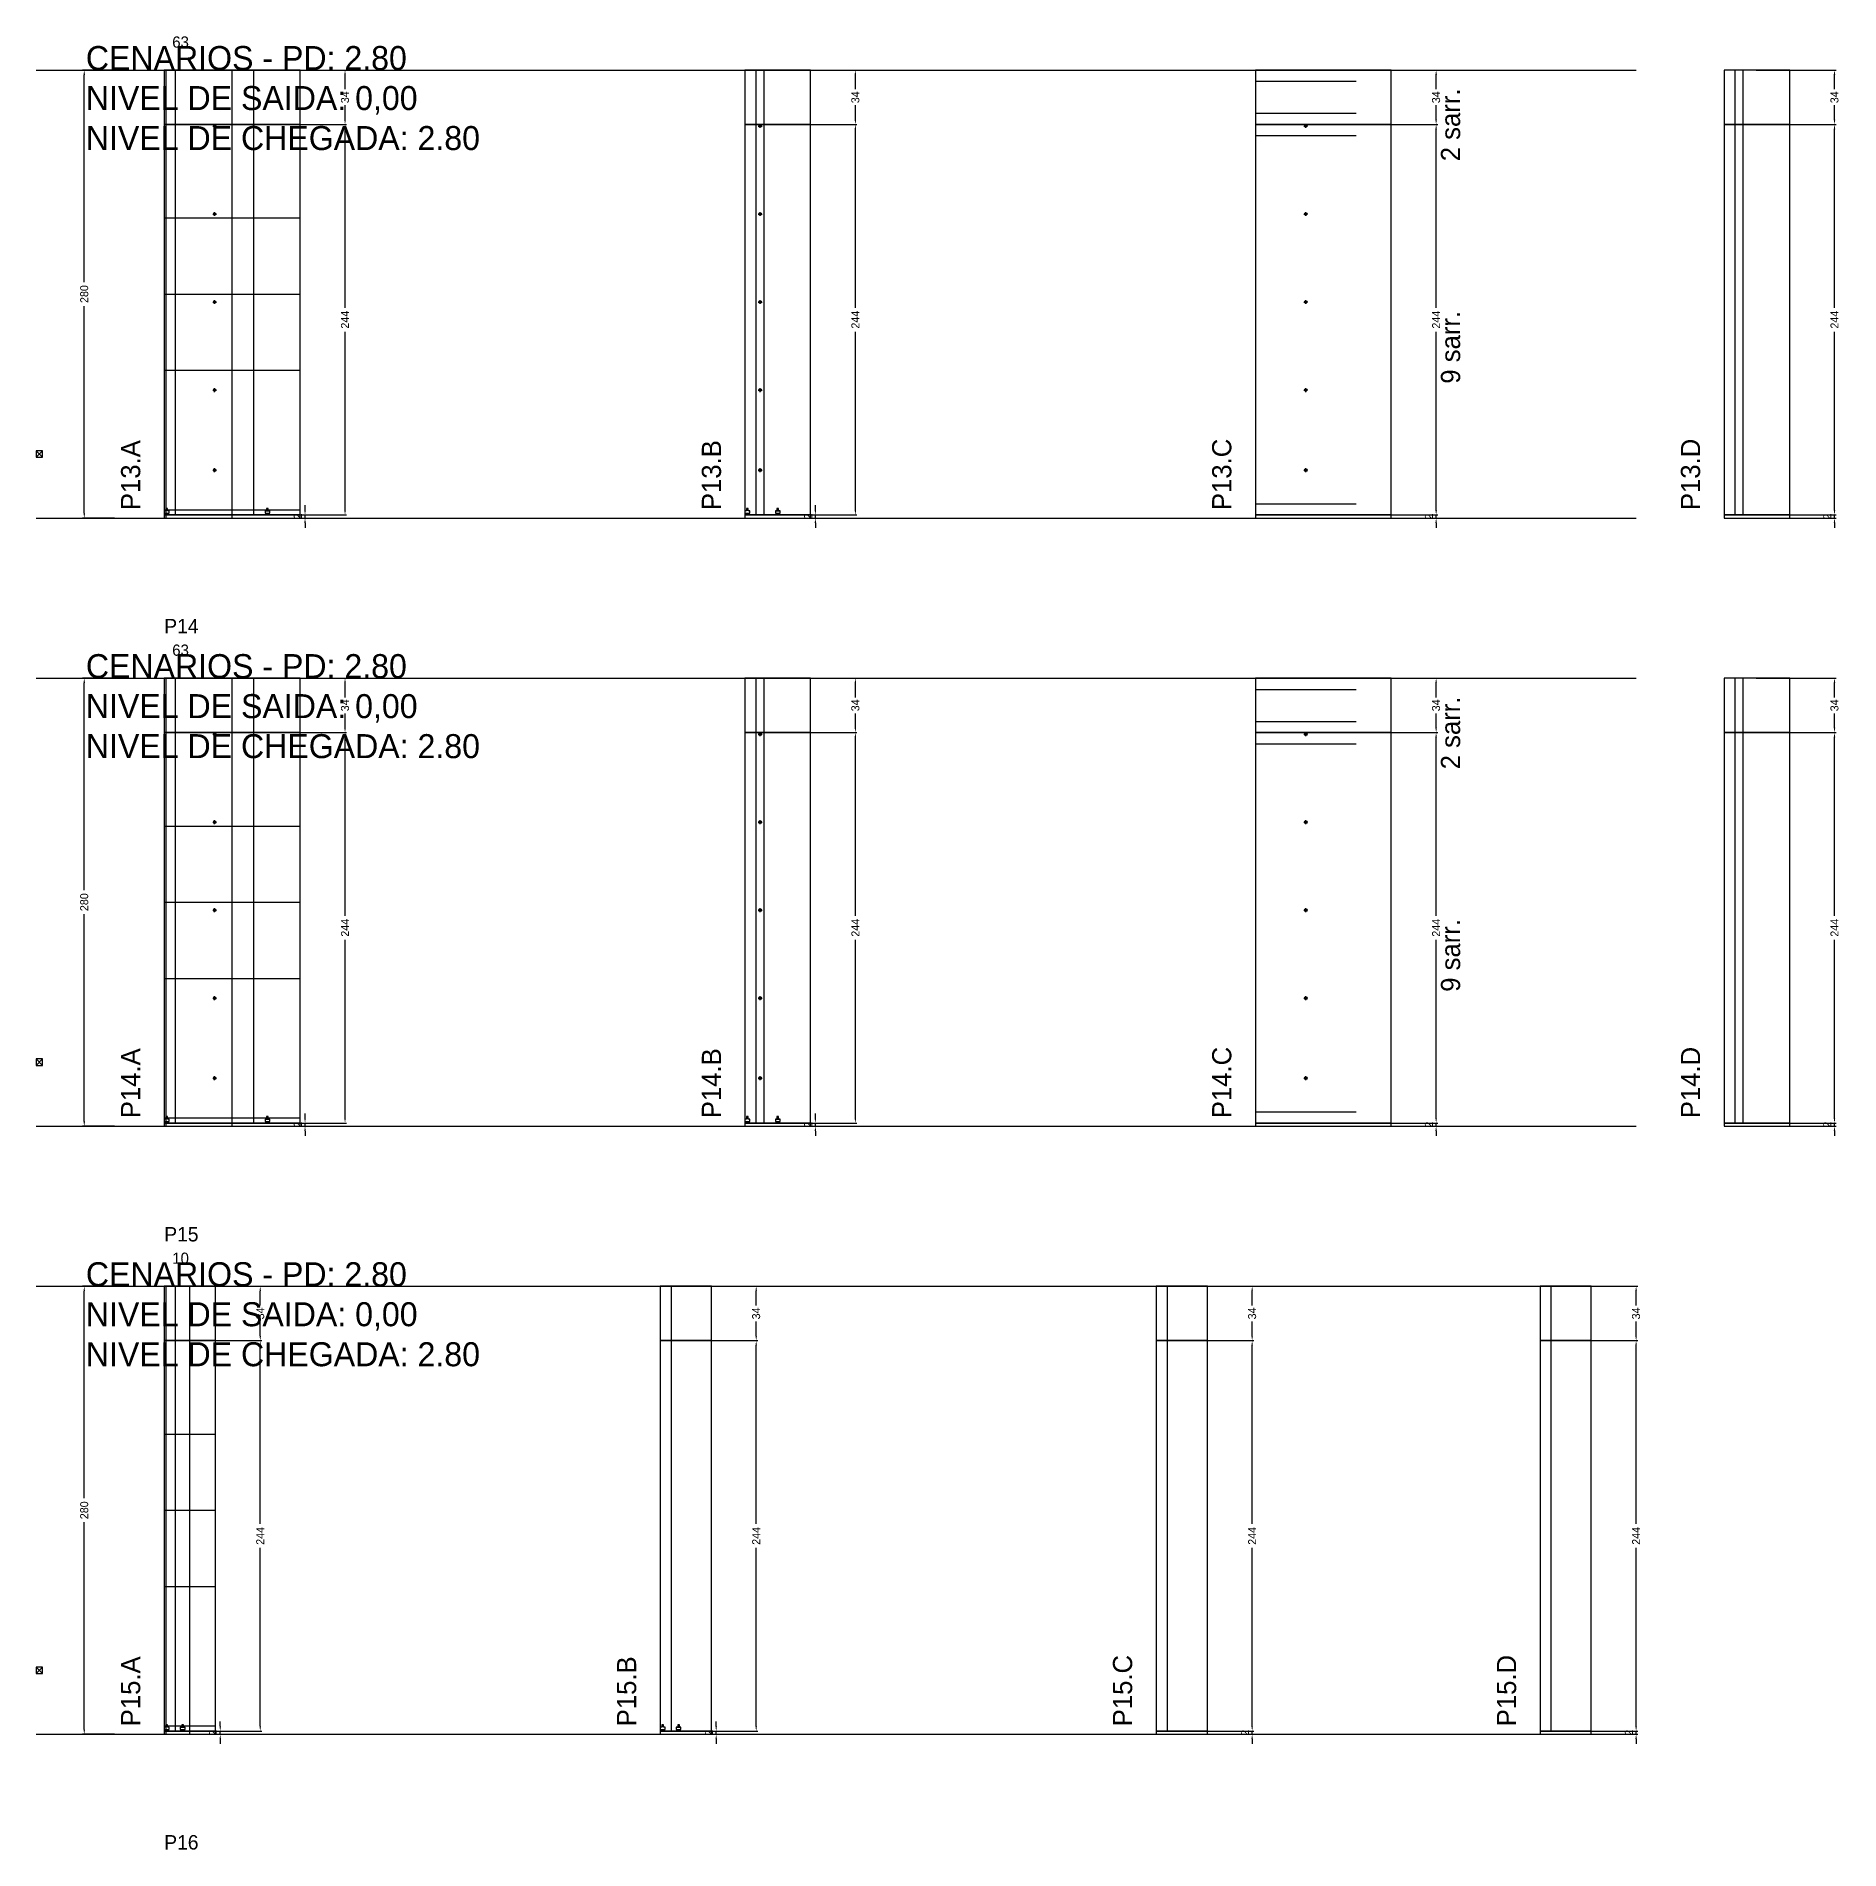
# Model space of a CAD drawing. Header units: centimetres. Extents: x -8500 to 4118, y -39526 to 295.
# Drawn here: x -7000 to -5873, y -5772 to -4639 of the extents above; entities that cross this region are included whole.
import ezdxf

# ---------------------------------------------------------------- set-up
doc = ezdxf.new("R2010")
doc.units = ezdxf.units.CM
doc.linetypes.add('DASHED', pattern=[2, -2])
for name, color, linetype in [('CHAPA', 140, 'Continuous'), ('COTA', 241, 'Continuous'), ('COTAS FURACAO', 16, 'Continuous'), ('Madeira', 30, 'Continuous'), ('MEIO_PONT', 160, 'Continuous'), ('NOMENCLATURA', 7, 'Continuous'), ('Nível', 160, 'Continuous'), ('Painéis', 200, 'Continuous'), ('Perfil Metálico', 150, 'Continuous'), ('SARR_2.2x7', 40, 'Continuous'), ('SARRAFO DE PRESSAO', 200, 'Continuous'), ('texto', 7, 'Continuous'), ('TEXTO_GERAL', 7, 'Continuous')]:
    doc.layers.add(name, color=color, linetype=linetype)
doc.dimstyles.new('PAINEL-NOVA', dxfattribs={"dimtxt": 5, "dimasz": 3, "dimexe": 1, "dimexo": 1, "dimgap": 1, "dimtad": 1, "dimcen": 2.5, "dimazin": 3, "dimtfac": 1, "dimtmove": 0, "dimatfit": 3})

# ---------------------------------------------------------------- blocks, each defined once
blk = doc.blocks.new('_CLOSEDFILLED')
at = {"color": 0, "linetype": 'BYBLOCK'}
blk.add_solid([(-1, 0.16), (0, 0), (-1, -0.16)], dxfattribs=at)
blk = doc.blocks.new('*D313')
for p, q in [((-6951, -4660), (-6971, -4660)), ((-6970, -4792.5), (-6970, -4663)), ((-6970, -4937), (-6970, -4807.5)), ((-6951, -4940), (-6971, -4940))]:
    blk.add_line(p, q)
at = {"layer": 'Defpoints'}
for p in [(-6950, -4660), (-6970, -4940), (-6950, -4940)]:
    blk.add_point(p, dxfattribs=at)
at = {"layer": 'COTA', "xscale": 3, "yscale": 3}
for p, rotation in [((-6970, -4660), 90), ((-6970, -4940), 270)]:
    blk.add_blockref('_CLOSEDFILLED', p, dxfattribs=dict(at, rotation=rotation))
at = {"layer": 'COTA', "insert": (-6970, -4800), "char_height": 5, "attachment_point": 5, "rotation": 90}
blk.add_mtext('280', dxfattribs=at)
blk = doc.blocks.new('MULDURA')
at = {"layer": 'Paineis'}
for p, q in [((0, 0), (4, 4)), ((4, 0), (0, 4))]:
    blk.add_line(p, q, dxfattribs=at)
blk.add_lwpolyline([(0, 0), (4, 0), (4, 4), (0, 4)], close=True, dxfattribs=at)
blk = doc.blocks.new('*D315')
for p, q in [((-6856, -4694), (-6806, -4694)), ((-6807, -4808.5), (-6807, -4697)), ((-6807, -4935), (-6807, -4823.5)), ((-6856, -4938), (-6806, -4938))]:
    blk.add_line(p, q)
at = {"layer": 'Defpoints'}
for p in [(-6857, -4694), (-6857, -4938), (-6807, -4938)]:
    blk.add_point(p, dxfattribs=at)
at = {"layer": 'COTA', "xscale": 3, "yscale": 3}
for p, rotation in [((-6807, -4694), 90), ((-6807, -4938), 270)]:
    blk.add_blockref('_CLOSEDFILLED', p, dxfattribs=dict(at, rotation=rotation))
at = {"layer": 'COTA', "insert": (-6807, -4816), "char_height": 5, "attachment_point": 5, "rotation": 90}
blk.add_mtext('244', dxfattribs=at)
blk = doc.blocks.new('*D316')
for p, q in [((-6856, -4660), (-6806, -4660)), ((-6807, -4672), (-6807, -4663)), ((-6807, -4691), (-6807, -4682)), ((-6856, -4694), (-6806, -4694))]:
    blk.add_line(p, q)
at = {"layer": 'Defpoints'}
for p in [(-6857, -4660), (-6857, -4694), (-6807, -4694)]:
    blk.add_point(p, dxfattribs=at)
at = {"layer": 'COTA', "xscale": 3, "yscale": 3}
for p, rotation in [((-6807, -4660), 90), ((-6807, -4694), 270)]:
    blk.add_blockref('_CLOSEDFILLED', p, dxfattribs=dict(at, rotation=rotation))
at = {"layer": 'COTA', "insert": (-6807, -4677), "char_height": 5, "attachment_point": 5, "rotation": 90}
blk.add_mtext('34', dxfattribs=at)
blk = doc.blocks.new('SLIPTEE')
at = {"layer": 'Paineis'}
blk.add_lwpolyline([(0, 0), (3, 0), (3, 1.5), (2, 1.5), (2, 3), (1, 3), (1, 1.5), (0, 1.5)], close=True, dxfattribs=at)
blk = doc.blocks.new('SLIPTDD')
at = {"layer": 'Paineis'}
blk.add_line((0, 1.5), (3, 1.5), dxfattribs=at)
blk.add_lwpolyline([(0, 0), (3, 0), (3, 1.5), (2, 1.5), (2, 3), (1, 3), (1, 1.5), (0, 1.5)], close=True, dxfattribs=at)
blk = doc.blocks.new('furacao')
at = {"layer": 'COTAS FURACAO'}
for p, q in [((-1.2, 0), (1.2, 0)), ((0, -1.2), (0, 1.2))]:
    blk.add_line(p, q, dxfattribs=at)
blk.add_circle((0, 0), 0.8, dxfattribs=at)
blk = doc.blocks.new('*D318')
for p, q in [((-6537, -4694), (-6487, -4694)), ((-6488, -4808.5), (-6488, -4697)), ((-6488, -4935), (-6488, -4823.5)), ((-6537, -4938), (-6487, -4938))]:
    blk.add_line(p, q)
at = {"layer": 'Defpoints'}
for p in [(-6538, -4694), (-6538, -4938), (-6488, -4938)]:
    blk.add_point(p, dxfattribs=at)
at = {"layer": 'COTA', "xscale": 3, "yscale": 3}
for p, rotation in [((-6488, -4694), 90), ((-6488, -4938), 270)]:
    blk.add_blockref('_CLOSEDFILLED', p, dxfattribs=dict(at, rotation=rotation))
at = {"layer": 'COTA', "insert": (-6488, -4816), "char_height": 5, "attachment_point": 5, "rotation": 90}
blk.add_mtext('244', dxfattribs=at)
blk = doc.blocks.new('*D319')
for p, q in [((-6537, -4660), (-6487, -4660)), ((-6488, -4672), (-6488, -4663)), ((-6488, -4691), (-6488, -4682)), ((-6537, -4694), (-6487, -4694))]:
    blk.add_line(p, q)
at = {"layer": 'Defpoints'}
for p in [(-6538, -4660), (-6538, -4694), (-6488, -4694)]:
    blk.add_point(p, dxfattribs=at)
at = {"layer": 'COTA', "xscale": 3, "yscale": 3}
for p, rotation in [((-6488, -4660), 90), ((-6488, -4694), 270)]:
    blk.add_blockref('_CLOSEDFILLED', p, dxfattribs=dict(at, rotation=rotation))
at = {"layer": 'COTA', "insert": (-6488, -4677), "char_height": 5, "attachment_point": 5, "rotation": 90}
blk.add_mtext('34', dxfattribs=at)
blk = doc.blocks.new('*D321')
for p, q in [((-6174, -4694), (-6124, -4694)), ((-6125, -4808.5), (-6125, -4697)), ((-6125, -4935), (-6125, -4823.5)), ((-6174, -4938), (-6124, -4938))]:
    blk.add_line(p, q)
at = {"layer": 'Defpoints'}
for p in [(-6175, -4694), (-6175, -4938), (-6125, -4938)]:
    blk.add_point(p, dxfattribs=at)
at = {"layer": 'COTA', "xscale": 3, "yscale": 3}
for p, rotation in [((-6125, -4694), 90), ((-6125, -4938), 270)]:
    blk.add_blockref('_CLOSEDFILLED', p, dxfattribs=dict(at, rotation=rotation))
at = {"layer": 'COTA', "insert": (-6125, -4816), "char_height": 5, "attachment_point": 5, "rotation": 90}
blk.add_mtext('244', dxfattribs=at)
blk = doc.blocks.new('*D322')
for p, q in [((-6174, -4660), (-6124, -4660)), ((-6125, -4672), (-6125, -4663)), ((-6125, -4691), (-6125, -4682)), ((-6174, -4694), (-6124, -4694))]:
    blk.add_line(p, q)
at = {"layer": 'Defpoints'}
for p in [(-6175, -4660), (-6175, -4694), (-6125, -4694)]:
    blk.add_point(p, dxfattribs=at)
at = {"layer": 'COTA', "xscale": 3, "yscale": 3}
for p, rotation in [((-6125, -4660), 90), ((-6125, -4694), 270)]:
    blk.add_blockref('_CLOSEDFILLED', p, dxfattribs=dict(at, rotation=rotation))
at = {"layer": 'COTA', "insert": (-6125, -4677), "char_height": 5, "attachment_point": 5, "rotation": 90}
blk.add_mtext('34', dxfattribs=at)
blk = doc.blocks.new('*D324')
for p, q in [((-5925, -4694), (-5875, -4694)), ((-5876, -4808.5), (-5876, -4697)), ((-5876, -4935), (-5876, -4823.5)), ((-5925, -4938), (-5875, -4938))]:
    blk.add_line(p, q)
at = {"layer": 'Defpoints'}
for p in [(-5926, -4694), (-5926, -4938), (-5876, -4938)]:
    blk.add_point(p, dxfattribs=at)
at = {"layer": 'COTA', "xscale": 3, "yscale": 3}
for p, rotation in [((-5876, -4694), 90), ((-5876, -4938), 270)]:
    blk.add_blockref('_CLOSEDFILLED', p, dxfattribs=dict(at, rotation=rotation))
at = {"layer": 'COTA', "insert": (-5876, -4816), "char_height": 5, "attachment_point": 5, "rotation": 90}
blk.add_mtext('244', dxfattribs=at)
blk = doc.blocks.new('*D325')
for p, q in [((-5925, -4660), (-5875, -4660)), ((-5876, -4672), (-5876, -4663)), ((-5876, -4691), (-5876, -4682)), ((-5925, -4694), (-5875, -4694))]:
    blk.add_line(p, q)
at = {"layer": 'Defpoints'}
for p in [(-5926, -4660), (-5926, -4694), (-5876, -4694)]:
    blk.add_point(p, dxfattribs=at)
at = {"layer": 'COTA', "xscale": 3, "yscale": 3}
for p, rotation in [((-5876, -4660), 90), ((-5876, -4694), 270)]:
    blk.add_blockref('_CLOSEDFILLED', p, dxfattribs=dict(at, rotation=rotation))
at = {"layer": 'COTA', "insert": (-5876, -4677), "char_height": 5, "attachment_point": 5, "rotation": 90}
blk.add_mtext('34', dxfattribs=at)
blk = doc.blocks.new('*D339')
for p, q in [((-6951, -5040), (-6971, -5040)), ((-6970, -5172.5), (-6970, -5043)), ((-6970, -5317), (-6970, -5187.5)), ((-6951, -5320), (-6971, -5320))]:
    blk.add_line(p, q)
at = {"layer": 'Defpoints'}
for p in [(-6950, -5040), (-6970, -5320), (-6950, -5320)]:
    blk.add_point(p, dxfattribs=at)
at = {"layer": 'COTA', "xscale": 3, "yscale": 3}
for p, rotation in [((-6970, -5040), 90), ((-6970, -5320), 270)]:
    blk.add_blockref('_CLOSEDFILLED', p, dxfattribs=dict(at, rotation=rotation))
at = {"layer": 'COTA', "insert": (-6970, -5180), "char_height": 5, "attachment_point": 5, "rotation": 90}
blk.add_mtext('280', dxfattribs=at)
blk = doc.blocks.new('*D341')
for p, q in [((-6856, -5074), (-6806, -5074)), ((-6807, -5188.5), (-6807, -5077)), ((-6807, -5315), (-6807, -5203.5)), ((-6856, -5318), (-6806, -5318))]:
    blk.add_line(p, q)
at = {"layer": 'Defpoints'}
for p in [(-6857, -5074), (-6857, -5318), (-6807, -5318)]:
    blk.add_point(p, dxfattribs=at)
at = {"layer": 'COTA', "xscale": 3, "yscale": 3}
for p, rotation in [((-6807, -5074), 90), ((-6807, -5318), 270)]:
    blk.add_blockref('_CLOSEDFILLED', p, dxfattribs=dict(at, rotation=rotation))
at = {"layer": 'COTA', "insert": (-6807, -5196), "char_height": 5, "attachment_point": 5, "rotation": 90}
blk.add_mtext('244', dxfattribs=at)
blk = doc.blocks.new('*D342')
for p, q in [((-6856, -5040), (-6806, -5040)), ((-6807, -5052), (-6807, -5043)), ((-6807, -5071), (-6807, -5062)), ((-6856, -5074), (-6806, -5074))]:
    blk.add_line(p, q)
at = {"layer": 'Defpoints'}
for p in [(-6857, -5040), (-6857, -5074), (-6807, -5074)]:
    blk.add_point(p, dxfattribs=at)
at = {"layer": 'COTA', "xscale": 3, "yscale": 3}
for p, rotation in [((-6807, -5040), 90), ((-6807, -5074), 270)]:
    blk.add_blockref('_CLOSEDFILLED', p, dxfattribs=dict(at, rotation=rotation))
at = {"layer": 'COTA', "insert": (-6807, -5057), "char_height": 5, "attachment_point": 5, "rotation": 90}
blk.add_mtext('34', dxfattribs=at)
blk = doc.blocks.new('*D344')
for p, q in [((-6537, -5074), (-6487, -5074)), ((-6488, -5188.5), (-6488, -5077)), ((-6488, -5315), (-6488, -5203.5)), ((-6537, -5318), (-6487, -5318))]:
    blk.add_line(p, q)
at = {"layer": 'Defpoints'}
for p in [(-6538, -5074), (-6538, -5318), (-6488, -5318)]:
    blk.add_point(p, dxfattribs=at)
at = {"layer": 'COTA', "xscale": 3, "yscale": 3}
for p, rotation in [((-6488, -5074), 90), ((-6488, -5318), 270)]:
    blk.add_blockref('_CLOSEDFILLED', p, dxfattribs=dict(at, rotation=rotation))
at = {"layer": 'COTA', "insert": (-6488, -5196), "char_height": 5, "attachment_point": 5, "rotation": 90}
blk.add_mtext('244', dxfattribs=at)
blk = doc.blocks.new('*D345')
for p, q in [((-6537, -5040), (-6487, -5040)), ((-6488, -5052), (-6488, -5043)), ((-6488, -5071), (-6488, -5062)), ((-6537, -5074), (-6487, -5074))]:
    blk.add_line(p, q)
at = {"layer": 'Defpoints'}
for p in [(-6538, -5040), (-6538, -5074), (-6488, -5074)]:
    blk.add_point(p, dxfattribs=at)
at = {"layer": 'COTA', "xscale": 3, "yscale": 3}
for p, rotation in [((-6488, -5040), 90), ((-6488, -5074), 270)]:
    blk.add_blockref('_CLOSEDFILLED', p, dxfattribs=dict(at, rotation=rotation))
at = {"layer": 'COTA', "insert": (-6488, -5057), "char_height": 5, "attachment_point": 5, "rotation": 90}
blk.add_mtext('34', dxfattribs=at)
blk = doc.blocks.new('*D347')
for p, q in [((-6174, -5074), (-6124, -5074)), ((-6125, -5188.5), (-6125, -5077)), ((-6125, -5315), (-6125, -5203.5)), ((-6174, -5318), (-6124, -5318))]:
    blk.add_line(p, q)
at = {"layer": 'Defpoints'}
for p in [(-6175, -5074), (-6175, -5318), (-6125, -5318)]:
    blk.add_point(p, dxfattribs=at)
at = {"layer": 'COTA', "xscale": 3, "yscale": 3}
for p, rotation in [((-6125, -5074), 90), ((-6125, -5318), 270)]:
    blk.add_blockref('_CLOSEDFILLED', p, dxfattribs=dict(at, rotation=rotation))
at = {"layer": 'COTA', "insert": (-6125, -5196), "char_height": 5, "attachment_point": 5, "rotation": 90}
blk.add_mtext('244', dxfattribs=at)
blk = doc.blocks.new('*D348')
for p, q in [((-6174, -5040), (-6124, -5040)), ((-6125, -5052), (-6125, -5043)), ((-6125, -5071), (-6125, -5062)), ((-6174, -5074), (-6124, -5074))]:
    blk.add_line(p, q)
at = {"layer": 'Defpoints'}
for p in [(-6175, -5040), (-6175, -5074), (-6125, -5074)]:
    blk.add_point(p, dxfattribs=at)
at = {"layer": 'COTA', "xscale": 3, "yscale": 3}
for p, rotation in [((-6125, -5040), 90), ((-6125, -5074), 270)]:
    blk.add_blockref('_CLOSEDFILLED', p, dxfattribs=dict(at, rotation=rotation))
at = {"layer": 'COTA', "insert": (-6125, -5057), "char_height": 5, "attachment_point": 5, "rotation": 90}
blk.add_mtext('34', dxfattribs=at)
blk = doc.blocks.new('*D350')
for p, q in [((-5925, -5074), (-5875, -5074)), ((-5876, -5188.5), (-5876, -5077)), ((-5876, -5315), (-5876, -5203.5)), ((-5925, -5318), (-5875, -5318))]:
    blk.add_line(p, q)
at = {"layer": 'Defpoints'}
for p in [(-5926, -5074), (-5926, -5318), (-5876, -5318)]:
    blk.add_point(p, dxfattribs=at)
at = {"layer": 'COTA', "xscale": 3, "yscale": 3}
for p, rotation in [((-5876, -5074), 90), ((-5876, -5318), 270)]:
    blk.add_blockref('_CLOSEDFILLED', p, dxfattribs=dict(at, rotation=rotation))
at = {"layer": 'COTA', "insert": (-5876, -5196), "char_height": 5, "attachment_point": 5, "rotation": 90}
blk.add_mtext('244', dxfattribs=at)
blk = doc.blocks.new('*D351')
for p, q in [((-5925, -5040), (-5875, -5040)), ((-5876, -5052), (-5876, -5043)), ((-5876, -5071), (-5876, -5062)), ((-5925, -5074), (-5875, -5074))]:
    blk.add_line(p, q)
at = {"layer": 'Defpoints'}
for p in [(-5926, -5040), (-5926, -5074), (-5876, -5074)]:
    blk.add_point(p, dxfattribs=at)
at = {"layer": 'COTA', "xscale": 3, "yscale": 3}
for p, rotation in [((-5876, -5040), 90), ((-5876, -5074), 270)]:
    blk.add_blockref('_CLOSEDFILLED', p, dxfattribs=dict(at, rotation=rotation))
at = {"layer": 'COTA', "insert": (-5876, -5057), "char_height": 5, "attachment_point": 5, "rotation": 90}
blk.add_mtext('34', dxfattribs=at)
blk = doc.blocks.new('*D365')
for p, q in [((-6951, -5420), (-6971, -5420)), ((-6970, -5552.5), (-6970, -5423)), ((-6970, -5697), (-6970, -5567.5)), ((-6951, -5700), (-6971, -5700))]:
    blk.add_line(p, q)
at = {"layer": 'Defpoints'}
for p in [(-6950, -5420), (-6970, -5700), (-6950, -5700)]:
    blk.add_point(p, dxfattribs=at)
at = {"layer": 'COTA', "xscale": 3, "yscale": 3}
for p, rotation in [((-6970, -5420), 90), ((-6970, -5700), 270)]:
    blk.add_blockref('_CLOSEDFILLED', p, dxfattribs=dict(at, rotation=rotation))
at = {"layer": 'COTA', "insert": (-6970, -5560), "char_height": 5, "attachment_point": 5, "rotation": 90}
blk.add_mtext('280', dxfattribs=at)
blk = doc.blocks.new('*D367')
for p, q in [((-6909, -5454), (-6859, -5454)), ((-6860, -5568.5), (-6860, -5457)), ((-6860, -5695), (-6860, -5583.5)), ((-6909, -5698), (-6859, -5698))]:
    blk.add_line(p, q)
at = {"layer": 'Defpoints'}
for p in [(-6910, -5454), (-6910, -5698), (-6860, -5698)]:
    blk.add_point(p, dxfattribs=at)
at = {"layer": 'COTA', "xscale": 3, "yscale": 3}
for p, rotation in [((-6860, -5454), 90), ((-6860, -5698), 270)]:
    blk.add_blockref('_CLOSEDFILLED', p, dxfattribs=dict(at, rotation=rotation))
at = {"layer": 'COTA', "insert": (-6860, -5576), "char_height": 5, "attachment_point": 5, "rotation": 90}
blk.add_mtext('244', dxfattribs=at)
blk = doc.blocks.new('*D368')
for p, q in [((-6909, -5420), (-6859, -5420)), ((-6860, -5432), (-6860, -5423)), ((-6860, -5451), (-6860, -5442)), ((-6909, -5454), (-6859, -5454))]:
    blk.add_line(p, q)
at = {"layer": 'Defpoints'}
for p in [(-6910, -5420), (-6910, -5454), (-6860, -5454)]:
    blk.add_point(p, dxfattribs=at)
at = {"layer": 'COTA', "xscale": 3, "yscale": 3}
for p, rotation in [((-6860, -5420), 90), ((-6860, -5454), 270)]:
    blk.add_blockref('_CLOSEDFILLED', p, dxfattribs=dict(at, rotation=rotation))
at = {"layer": 'COTA', "insert": (-6860, -5437), "char_height": 5, "attachment_point": 5, "rotation": 90}
blk.add_mtext('34', dxfattribs=at)
blk = doc.blocks.new('*D370')
for p, q in [((-6599, -5454), (-6549, -5454)), ((-6550, -5568.5), (-6550, -5457)), ((-6550, -5695), (-6550, -5583.5)), ((-6599, -5698), (-6549, -5698))]:
    blk.add_line(p, q)
at = {"layer": 'Defpoints'}
for p in [(-6600, -5454), (-6600, -5698), (-6550, -5698)]:
    blk.add_point(p, dxfattribs=at)
at = {"layer": 'COTA', "xscale": 3, "yscale": 3}
for p, rotation in [((-6550, -5454), 90), ((-6550, -5698), 270)]:
    blk.add_blockref('_CLOSEDFILLED', p, dxfattribs=dict(at, rotation=rotation))
at = {"layer": 'COTA', "insert": (-6550, -5576), "char_height": 5, "attachment_point": 5, "rotation": 90}
blk.add_mtext('244', dxfattribs=at)
blk = doc.blocks.new('*D371')
for p, q in [((-6599, -5420), (-6549, -5420)), ((-6550, -5432), (-6550, -5423)), ((-6550, -5451), (-6550, -5442)), ((-6599, -5454), (-6549, -5454))]:
    blk.add_line(p, q)
at = {"layer": 'Defpoints'}
for p in [(-6600, -5420), (-6600, -5454), (-6550, -5454)]:
    blk.add_point(p, dxfattribs=at)
at = {"layer": 'COTA', "xscale": 3, "yscale": 3}
for p, rotation in [((-6550, -5420), 90), ((-6550, -5454), 270)]:
    blk.add_blockref('_CLOSEDFILLED', p, dxfattribs=dict(at, rotation=rotation))
at = {"layer": 'COTA', "insert": (-6550, -5437), "char_height": 5, "attachment_point": 5, "rotation": 90}
blk.add_mtext('34', dxfattribs=at)
blk = doc.blocks.new('*D373')
for p, q in [((-6289, -5454), (-6239, -5454)), ((-6240, -5568.5), (-6240, -5457)), ((-6240, -5695), (-6240, -5583.5)), ((-6289, -5698), (-6239, -5698))]:
    blk.add_line(p, q)
at = {"layer": 'Defpoints'}
for p in [(-6290, -5454), (-6290, -5698), (-6240, -5698)]:
    blk.add_point(p, dxfattribs=at)
at = {"layer": 'COTA', "xscale": 3, "yscale": 3}
for p, rotation in [((-6240, -5454), 90), ((-6240, -5698), 270)]:
    blk.add_blockref('_CLOSEDFILLED', p, dxfattribs=dict(at, rotation=rotation))
at = {"layer": 'COTA', "insert": (-6240, -5576), "char_height": 5, "attachment_point": 5, "rotation": 90}
blk.add_mtext('244', dxfattribs=at)
blk = doc.blocks.new('*D374')
for p, q in [((-6289, -5420), (-6239, -5420)), ((-6240, -5432), (-6240, -5423)), ((-6240, -5451), (-6240, -5442)), ((-6289, -5454), (-6239, -5454))]:
    blk.add_line(p, q)
at = {"layer": 'Defpoints'}
for p in [(-6290, -5420), (-6290, -5454), (-6240, -5454)]:
    blk.add_point(p, dxfattribs=at)
at = {"layer": 'COTA', "xscale": 3, "yscale": 3}
for p, rotation in [((-6240, -5420), 90), ((-6240, -5454), 270)]:
    blk.add_blockref('_CLOSEDFILLED', p, dxfattribs=dict(at, rotation=rotation))
at = {"layer": 'COTA', "insert": (-6240, -5437), "char_height": 5, "attachment_point": 5, "rotation": 90}
blk.add_mtext('34', dxfattribs=at)
blk = doc.blocks.new('*D376')
for p, q in [((-6049, -5454), (-5999, -5454)), ((-6000, -5568.5), (-6000, -5457)), ((-6000, -5695), (-6000, -5583.5)), ((-6049, -5698), (-5999, -5698))]:
    blk.add_line(p, q)
at = {"layer": 'Defpoints'}
for p in [(-6050, -5454), (-6050, -5698), (-6000, -5698)]:
    blk.add_point(p, dxfattribs=at)
at = {"layer": 'COTA', "xscale": 3, "yscale": 3}
for p, rotation in [((-6000, -5454), 90), ((-6000, -5698), 270)]:
    blk.add_blockref('_CLOSEDFILLED', p, dxfattribs=dict(at, rotation=rotation))
at = {"layer": 'COTA', "insert": (-6000, -5576), "char_height": 5, "attachment_point": 5, "rotation": 90}
blk.add_mtext('244', dxfattribs=at)
blk = doc.blocks.new('*D377')
for p, q in [((-6049, -5420), (-5999, -5420)), ((-6000, -5432), (-6000, -5423)), ((-6000, -5451), (-6000, -5442)), ((-6049, -5454), (-5999, -5454))]:
    blk.add_line(p, q)
at = {"layer": 'Defpoints'}
for p in [(-6050, -5420), (-6050, -5454), (-6000, -5454)]:
    blk.add_point(p, dxfattribs=at)
at = {"layer": 'COTA', "xscale": 3, "yscale": 3}
for p, rotation in [((-6000, -5420), 90), ((-6000, -5454), 270)]:
    blk.add_blockref('_CLOSEDFILLED', p, dxfattribs=dict(at, rotation=rotation))
at = {"layer": 'COTA', "insert": (-6000, -5437), "char_height": 5, "attachment_point": 5, "rotation": 90}
blk.add_mtext('34', dxfattribs=at)

msp = doc.modelspace()

# ---------------------------------------------------------------- linework, layer by layer
at = {"layer": 'CHAPA'}
for points in [[(-6920, -4940), (-6918.8, -4940), (-6918.8, -4660), (-6920, -4660)], [(-6920, -5320), (-6918.8, -5320), (-6918.8, -5040), (-6920, -5040)], [(-6920, -5700), (-6918.8, -5700), (-6918.8, -5420), (-6920, -5420)]]:
    msp.add_lwpolyline(points, close=True, dxfattribs=at)
at = {"layer": 'Madeira'}
for points in [[(-6920, -4752.4), (-6835, -4752.4)], [(-6920, -4847.6), (-6835, -4847.6)], [(-6920, -5132.4), (-6835, -5132.4)], [(-6920, -5227.6), (-6835, -5227.6)], [(-6920, -5512.4), (-6888, -5512.4)], [(-6920, -5607.6), (-6888, -5607.6)]]:
    msp.add_lwpolyline(points, dxfattribs=at)
at = {"layer": 'MEIO_PONT'}
for points in [[(-6920, -4800), (-6835, -4800)], [(-6920, -5180), (-6835, -5180)], [(-6920, -5560), (-6888, -5560)]]:
    msp.add_lwpolyline(points, dxfattribs=at)
at = {"layer": 'Nível', "linetype": 'DASHED'}
for points in [[(-7000, -4660), (-6000, -4660)], [(-7000, -4940), (-6000, -4940)], [(-7000, -5040), (-6000, -5040)], [(-7000, -5320), (-6000, -5320)], [(-7000, -5420), (-6000, -5420)], [(-7000, -5700), (-6000, -5700)]]:
    msp.add_lwpolyline(points, dxfattribs=at)
at = {"layer": 'Painéis'}
for points in [[(-6920, -4694), (-6835, -4694), (-6835, -4660), (-6920, -4660)], [(-6920, -4940), (-6835, -4940), (-6835, -4660), (-6920, -4660)], [(-6557, -4694), (-6516, -4694), (-6516, -4660), (-6557, -4660)], [(-6238, -4694), (-6153, -4694), (-6153, -4660), (-6238, -4660)], [(-5945, -4694), (-5904, -4694), (-5904, -4660), (-5945, -4660)], [(-6920, -4938), (-6835, -4938), (-6835, -4694), (-6920, -4694)], [(-6557, -4938), (-6516, -4938), (-6516, -4694), (-6557, -4694)], [(-6238, -4938), (-6153, -4938), (-6153, -4694), (-6238, -4694)], [(-5945, -4938), (-5904, -4938), (-5904, -4694), (-5945, -4694)], [(-6920, -4940), (-6835, -4940), (-6835, -4938), (-6920, -4938)], [(-6557, -4940), (-6516, -4940), (-6516, -4938), (-6557, -4938)], [(-6238, -4940), (-6153, -4940), (-6153, -4938), (-6238, -4938)], [(-5945, -4940), (-5904, -4940), (-5904, -4938), (-5945, -4938)], [(-6920, -5074), (-6835, -5074), (-6835, -5040), (-6920, -5040)], [(-6920, -5320), (-6835, -5320), (-6835, -5040), (-6920, -5040)], [(-6557, -5074), (-6516, -5074), (-6516, -5040), (-6557, -5040)], [(-6238, -5074), (-6153, -5074), (-6153, -5040), (-6238, -5040)], [(-5945, -5074), (-5904, -5074), (-5904, -5040), (-5945, -5040)], [(-6920, -5318), (-6835, -5318), (-6835, -5074), (-6920, -5074)], [(-6557, -5318), (-6516, -5318), (-6516, -5074), (-6557, -5074)], [(-6238, -5318), (-6153, -5318), (-6153, -5074), (-6238, -5074)], [(-5945, -5318), (-5904, -5318), (-5904, -5074), (-5945, -5074)], [(-6920, -5320), (-6835, -5320), (-6835, -5318), (-6920, -5318)], [(-6557, -5320), (-6516, -5320), (-6516, -5318), (-6557, -5318)], [(-6238, -5320), (-6153, -5320), (-6153, -5318), (-6238, -5318)], [(-5945, -5320), (-5904, -5320), (-5904, -5318), (-5945, -5318)], [(-6920, -5454), (-6888, -5454), (-6888, -5420), (-6920, -5420)], [(-6920, -5700), (-6888, -5700), (-6888, -5420), (-6920, -5420)], [(-6610, -5454), (-6578, -5454), (-6578, -5420), (-6610, -5420)], [(-6300, -5454), (-6268, -5454), (-6268, -5420), (-6300, -5420)], [(-6060, -5454), (-6028, -5454), (-6028, -5420), (-6060, -5420)], [(-6920, -5698), (-6888, -5698), (-6888, -5454), (-6920, -5454)], [(-6610, -5698), (-6578, -5698), (-6578, -5454), (-6610, -5454)], [(-6300, -5698), (-6268, -5698), (-6268, -5454), (-6300, -5454)], [(-6060, -5698), (-6028, -5698), (-6028, -5454), (-6060, -5454)], [(-6920, -5700), (-6888, -5700), (-6888, -5698), (-6920, -5698)], [(-6610, -5700), (-6578, -5700), (-6578, -5698), (-6610, -5698)], [(-6300, -5700), (-6268, -5700), (-6268, -5698), (-6300, -5698)], [(-6060, -5700), (-6028, -5700), (-6028, -5698), (-6060, -5698)]]:
    msp.add_lwpolyline(points, close=True, dxfattribs=at)
at = {"layer": 'Perfil Metálico'}
for p, q in [((-6877.5, -4940), (-6877.5, -4660)), ((-6877.5, -5320), (-6877.5, -5040)), ((-6904, -5700), (-6904, -5420))]:
    msp.add_line(p, q, dxfattribs=at)
at = {"layer": 'SARR_2.2x7'}
for points in [[(-6913, -4694), (-6913, -4660)], [(-6864, -4694), (-6864, -4660)], [(-6550, -4694), (-6550, -4660)], [(-6545, -4694), (-6545, -4660)], [(-6238, -4667), (-6175, -4667)], [(-5938, -4694), (-5938, -4660)], [(-5933, -4694), (-5933, -4660)], [(-6238, -4687), (-6175, -4687)], [(-6238, -4701), (-6175, -4701)], [(-6238, -4931), (-6175, -4931)], [(-6913, -5074), (-6913, -5040)], [(-6864, -5074), (-6864, -5040)], [(-6550, -5074), (-6550, -5040)], [(-6545, -5074), (-6545, -5040)], [(-5938, -5074), (-5938, -5040)], [(-5933, -5074), (-5933, -5040)], [(-6238, -5047), (-6175, -5047)], [(-6238, -5067), (-6175, -5067)], [(-6238, -5081), (-6175, -5081)], [(-6238, -5311), (-6175, -5311)], [(-6913, -5454), (-6913, -5420)], [(-6913, -5454), (-6913, -5420)], [(-6603, -5454), (-6603, -5420)], [(-6603, -5454), (-6603, -5420)], [(-6293, -5454), (-6293, -5420)], [(-6293, -5454), (-6293, -5420)], [(-6053, -5454), (-6053, -5420)], [(-6053, -5454), (-6053, -5420)]]:
    msp.add_lwpolyline(points, dxfattribs=at)
at = {"layer": 'SARR_2.2x7', "linetype": 'DASHED'}
for points in [[(-6913, -4938), (-6913, -4694)], [(-6864, -4938), (-6864, -4694)], [(-6550, -4938), (-6550, -4694)], [(-6545, -4938), (-6545, -4694)], [(-5938, -4938), (-5938, -4694)], [(-5933, -4938), (-5933, -4694)], [(-6913, -5318), (-6913, -5074)], [(-6864, -5318), (-6864, -5074)], [(-6550, -5318), (-6550, -5074)], [(-6545, -5318), (-6545, -5074)], [(-5938, -5318), (-5938, -5074)], [(-5933, -5318), (-5933, -5074)], [(-6913, -5698), (-6913, -5454)], [(-6913, -5698), (-6913, -5454)], [(-6603, -5698), (-6603, -5454)], [(-6603, -5698), (-6603, -5454)], [(-6293, -5698), (-6293, -5454)], [(-6293, -5698), (-6293, -5454)], [(-6053, -5698), (-6053, -5454)], [(-6053, -5698), (-6053, -5454)]]:
    msp.add_lwpolyline(points, dxfattribs=at)
at = {"layer": 'SARRAFO DE PRESSAO'}
for points in [[(-6920, -4940), (-6835, -4940), (-6835, -4935), (-6920, -4935)], [(-6920, -5320), (-6835, -5320), (-6835, -5315), (-6920, -5315)], [(-6920, -5700), (-6888, -5700), (-6888, -5695), (-6920, -5695)]]:
    msp.add_lwpolyline(points, close=True, dxfattribs=at)

# ---------------------------------------------------------------- block references
at = {"layer": 'COTA'}
for name, p in [('furacao', (-6888.5, -4695)), ('furacao', (-6547.5, -4695)), ('furacao', (-6206.5, -4695)), ('furacao', (-6888.5, -4750)), ('furacao', (-6547.5, -4750)), ('furacao', (-6206.5, -4750)), ('furacao', (-6888.5, -4805)), ('furacao', (-6547.5, -4805)), ('furacao', (-6206.5, -4805)), ('furacao', (-6888.5, -4860)), ('furacao', (-6547.5, -4860)), ('furacao', (-6206.5, -4860)), ('MULDURA', (-7000, -4902)), ('furacao', (-6888.5, -4910)), ('furacao', (-6547.5, -4910)), ('furacao', (-6206.5, -4910)), ('SLIPTEE', (-6920, -4937)), ('SLIPTDD', (-6857, -4937)), ('SLIPTEE', (-6557, -4937)), ('SLIPTDD', (-6538, -4937)), ('furacao', (-6888.5, -5075)), ('furacao', (-6547.5, -5075)), ('furacao', (-6206.5, -5075)), ('furacao', (-6888.5, -5130)), ('furacao', (-6547.5, -5130)), ('furacao', (-6206.5, -5130)), ('furacao', (-6888.5, -5185)), ('furacao', (-6547.5, -5185)), ('furacao', (-6206.5, -5185)), ('furacao', (-6888.5, -5240)), ('furacao', (-6547.5, -5240)), ('furacao', (-6206.5, -5240)), ('MULDURA', (-7000, -5282)), ('furacao', (-6888.5, -5290)), ('furacao', (-6547.5, -5290)), ('furacao', (-6206.5, -5290)), ('SLIPTEE', (-6920, -5317)), ('SLIPTDD', (-6857, -5317)), ('SLIPTEE', (-6557, -5317)), ('SLIPTDD', (-6538, -5317)), ('MULDURA', (-7000, -5662)), ('SLIPTEE', (-6920, -5697)), ('SLIPTDD', (-6910, -5697)), ('SLIPTEE', (-6610, -5697)), ('SLIPTDD', (-6600, -5697))]:
    msp.add_blockref(name, p, dxfattribs=at)

# ---------------------------------------------------------------- texts
at = {"layer": 'NOMENCLATURA'}
for s, p in [('CENARIOS - PD: 2.80', (-6969, -4660)), ('NIVEL DE SAIDA: 0,00', (-6969, -4685)), ('NIVEL DE CHEGADA: 2.80', (-6969, -4710)), ('CENARIOS - PD: 2.80', (-6969, -5040)), ('NIVEL DE SAIDA: 0,00', (-6969, -5065)), ('NIVEL DE CHEGADA: 2.80', (-6969, -5090)), ('CENARIOS - PD: 2.80', (-6969, -5420)), ('NIVEL DE SAIDA: 0,00', (-6969, -5445)), ('NIVEL DE CHEGADA: 2.80', (-6969, -5470))]:
    msp.add_text(s, height=15, dxfattribs=at).set_placement(p)
for s, p in [('2 sarr.', (-6110, -4717)), ('9 sarr.', (-6110, -4856)), ('P13.A', (-6935, -4935)), ('P13.B', (-6572, -4935)), ('P13.C', (-6253, -4935)), ('P13.D', (-5960, -4935)), ('2 sarr.', (-6110, -5097)), ('9 sarr.', (-6110, -5236)), ('P14.A', (-6935, -5315)), ('P14.B', (-6572, -5315)), ('P14.C', (-6253, -5315)), ('P14.D', (-5960, -5315)), ('P15.A', (-6935, -5695)), ('P15.B', (-6625, -5695)), ('P15.C', (-6315, -5695)), ('P15.D', (-6075, -5695))]:
    msp.add_text(s, height=12, rotation=90, dxfattribs=at).set_placement(p)
at = {"layer": 'texto'}
for s, p in [('63', (-6915, -4646)), ('63', (-6915, -5026)), ('10', (-6915, -5406))]:
    msp.add_text(s, height=7, dxfattribs=at).set_placement(p)
at = {"layer": 'TEXTO_GERAL'}
for s, p in [('P14', (-6920, -5012)), ('P15', (-6920, -5392)), ('P16', (-6920, -5772))]:
    msp.add_text(s, height=9, dxfattribs=at).set_placement(p)

# ---------------------------------------------------------------- dimensions: what is measured, and where the dimension line sits
at = {"layer": 'COTA'}
for base, p1, p2, picture, middle in [((-6970, -4940), (-6950, -4940), (-6950, -4660), '*D313', (-6970, -4800)), ((-6807, -4694), (-6857, -4694), (-6857, -4660), '*D316', (-6807, -4677)), ((-6488, -4694), (-6538, -4694), (-6538, -4660), '*D319', (-6488, -4677)), ((-6125, -4694), (-6175, -4694), (-6175, -4660), '*D322', (-6125, -4677)), ((-5876, -4694), (-5926, -4694), (-5926, -4660), '*D325', (-5876, -4677)), ((-6807, -4938), (-6857, -4938), (-6857, -4694), '*D315', (-6807, -4816)), ((-6488, -4938), (-6538, -4938), (-6538, -4694), '*D318', (-6488, -4816)), ((-6125, -4938), (-6175, -4938), (-6175, -4694), '*D321', (-6125, -4816)), ((-5876, -4938), (-5926, -4938), (-5926, -4694), '*D324', (-5876, -4816)), ((-6970, -5320), (-6950, -5320), (-6950, -5040), '*D339', (-6970, -5180)), ((-6807, -5074), (-6857, -5074), (-6857, -5040), '*D342', (-6807, -5057)), ((-6488, -5074), (-6538, -5074), (-6538, -5040), '*D345', (-6488, -5057)), ((-6125, -5074), (-6175, -5074), (-6175, -5040), '*D348', (-6125, -5057)), ((-5876, -5074), (-5926, -5074), (-5926, -5040), '*D351', (-5876, -5057)), ((-6807, -5318), (-6857, -5318), (-6857, -5074), '*D341', (-6807, -5196)), ((-6488, -5318), (-6538, -5318), (-6538, -5074), '*D344', (-6488, -5196)), ((-6125, -5318), (-6175, -5318), (-6175, -5074), '*D347', (-6125, -5196)), ((-5876, -5318), (-5926, -5318), (-5926, -5074), '*D350', (-5876, -5196)), ((-6970, -5700), (-6950, -5700), (-6950, -5420), '*D365', (-6970, -5560)), ((-6860, -5454), (-6910, -5454), (-6910, -5420), '*D368', (-6860, -5437)), ((-6550, -5454), (-6600, -5454), (-6600, -5420), '*D371', (-6550, -5437)), ((-6240, -5454), (-6290, -5454), (-6290, -5420), '*D374', (-6240, -5437)), ((-6000, -5454), (-6050, -5454), (-6050, -5420), '*D377', (-6000, -5437)), ((-6860, -5698), (-6910, -5698), (-6910, -5454), '*D367', (-6860, -5576)), ((-6550, -5698), (-6600, -5698), (-6600, -5454), '*D370', (-6550, -5576)), ((-6240, -5698), (-6290, -5698), (-6290, -5454), '*D373', (-6240, -5576)), ((-6000, -5698), (-6050, -5698), (-6050, -5454), '*D376', (-6000, -5576))]:
    dim = msp.add_linear_dim(base=base, p1=p1, p2=p2, angle=90, dimstyle='PAINEL-NOVA', dxfattribs=at)
    dim.commit()
    dim.dimension.update_dxf_attribs({"geometry": picture, "text_midpoint": middle})
for base, p1, p2 in [((-6832, -4940), (-6857, -4940), (-6857, -4938)), ((-6513, -4940), (-6538, -4940), (-6538, -4938)), ((-6125, -4940), (-6175, -4940), (-6175, -4938)), ((-5876, -4940), (-5926, -4940), (-5926, -4938)), ((-6832, -5320), (-6857, -5320), (-6857, -5318)), ((-6513, -5320), (-6538, -5320), (-6538, -5318)), ((-6125, -5320), (-6175, -5320), (-6175, -5318)), ((-5876, -5320), (-5926, -5320), (-5926, -5318)), ((-6885, -5700), (-6910, -5700), (-6910, -5698)), ((-6575, -5700), (-6600, -5700), (-6600, -5698)), ((-6240, -5700), (-6290, -5700), (-6290, -5698)), ((-6000, -5700), (-6050, -5700), (-6050, -5698))]:
    msp.add_linear_dim(base=base, p1=p1, p2=p2, angle=90, dimstyle='PAINEL-NOVA', dxfattribs=at).render()

doc.saveas('drawing.dxf')
